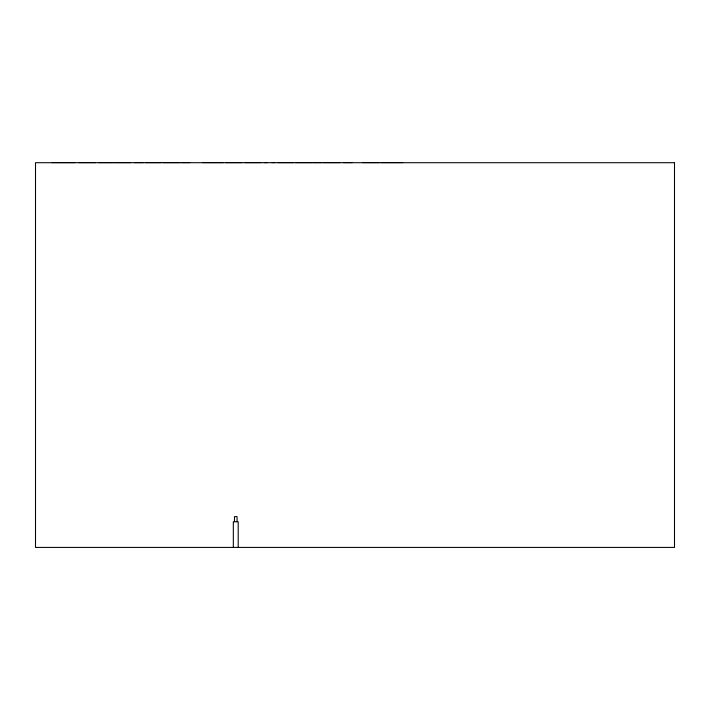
<?xml version="1.0" encoding="UTF-8"?>
<svg xmlns="http://www.w3.org/2000/svg" width="710" height="710" viewBox="0 0 710 710"><rect width="100%" height="100%" fill="white"/><g stroke="black" fill="none" stroke-linecap="round" stroke-linejoin="round"><path stroke-width="1.06" d="M51.803 162.581L75.091 162.581M78.872 162.581L95.628 162.581M98.477 162.581L113.156 162.581M114.479 162.581L130.658 162.581M134.394 162.581L143.012 162.581M145.364 162.581L160.957 162.581M163.22 162.581L179.728 162.581M181.467 162.581L189.703 162.581M202.882 162.581L223.064 162.581M225.558 162.581L241.728 162.581M245.154 162.581L260.748 162.581M264.306 162.581L267.288 162.581M271.752 162.581L274.779 162.581M278.071 162.581L293.23 162.581M295.387 162.581L312.134 162.581M313.243 162.581L321.479 162.581M323.254 162.581L339.762 162.581M343.383 162.581L352 162.581M362.863 162.581L379.238 162.581M381.332 162.581L402.668 162.581M238.205 547.419L238.205 521.743L233.324 521.743L233.324 547.419M237.051 521.743L237.051 516.614L234.477 516.614L234.477 521.743M674.5 162.714L35.5 162.714L35.5 547.419L674.5 547.419L674.5 162.714"/></g></svg>
